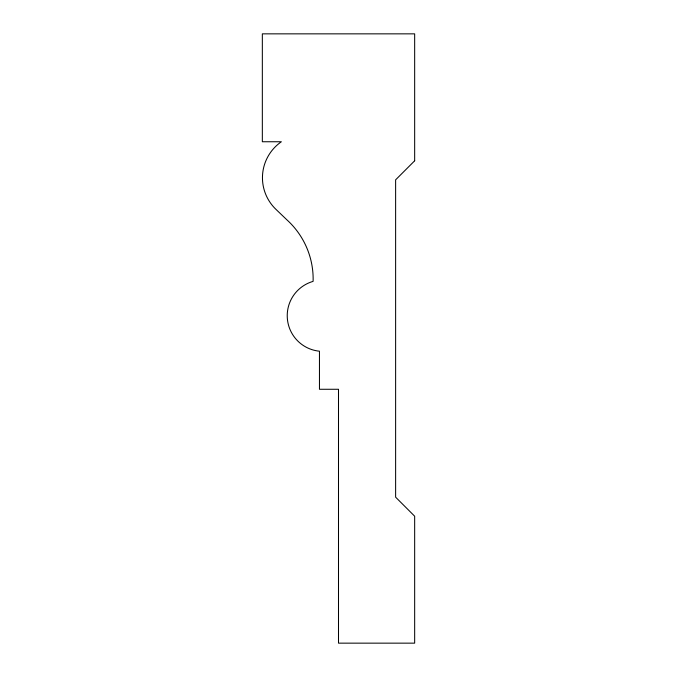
<?xml version="1.0" encoding="UTF-8"?>
<svg xmlns="http://www.w3.org/2000/svg" width="677" height="677" viewBox="0 0 677 677"><rect width="100%" height="100%" fill="white"/><g stroke="black" fill="none" stroke-linecap="round" stroke-linejoin="round"><path stroke-width="1.02" d="M414.662 160.787L395.622 179.828L395.622 497.172L414.662 516.212L414.662 643.15L338.5 643.15L338.5 389.275L319.459 389.275L319.459 351.194A35.678 35.678 0 0 1 313.112 281.378A79.937 79.937 0 0 0 286.811 219.763L275.928 209.337A43.734 43.734 0 0 1 281.378 141.747L262.337 141.747L262.337 33.85L414.662 33.85L414.662 160.787"/></g></svg>
